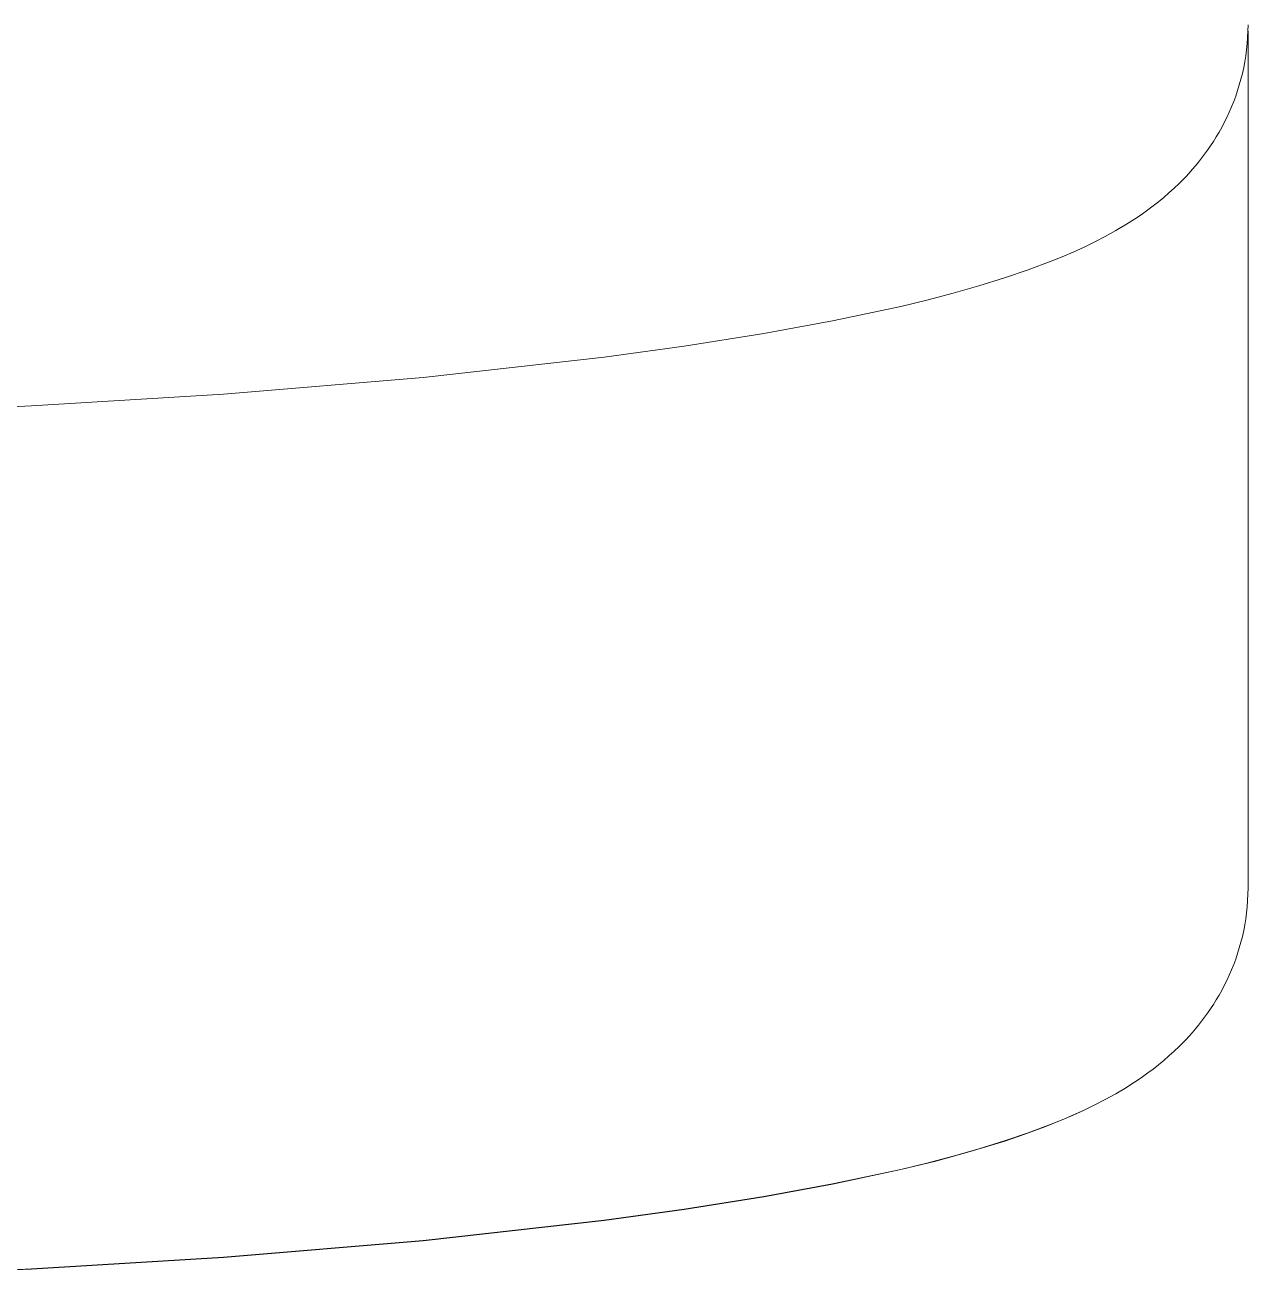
# Model space of a CAD drawing. Header units: millimetres. Extents: x -779 to 3049, y 55 to 2500.
# Drawn here: x -461.69 to -448.36, y 1983.36 to 1996.98 of the extents above; entities that cross this region are included whole.
import ezdxf

# ---------------------------------------------------------------- set-up
doc = ezdxf.new("R2010")
doc.units = ezdxf.units.MM
doc.layers.add('ZANO_R', color=7, linetype='Continuous', lineweight=0)

msp = doc.modelspace()

# ---------------------------------------------------------------- linework, layer by layer
at = {"layer": 'ZANO_R'}
for p, q in [((-448.359, 1996.907), (-448.362, 1996.84)), ((-448.358, 1996.976), (-448.359, 1996.907)), ((-448.358, 1988.858), (-448.358, 1996.907)), ((-448.367, 1996.773), (-448.374, 1996.706)), ((-448.362, 1996.84), (-448.367, 1996.773)), ((-448.383, 1996.64), (-448.393, 1996.575)), ((-448.374, 1996.706), (-448.383, 1996.64)), ((-448.405, 1996.511), (-448.42, 1996.447)), ((-448.393, 1996.575), (-448.405, 1996.511)), ((-448.435, 1996.385), (-448.453, 1996.322)), ((-448.42, 1996.447), (-448.435, 1996.385)), ((-448.472, 1996.261), (-448.492, 1996.201)), ((-448.453, 1996.322), (-448.472, 1996.261)), ((-448.514, 1996.141), (-448.538, 1996.083)), ((-448.492, 1996.201), (-448.514, 1996.141)), ((-448.589, 1995.968), (-448.617, 1995.913)), ((-448.563, 1996.025), (-448.589, 1995.968)), ((-448.538, 1996.083), (-448.563, 1996.025)), ((-448.645, 1995.859), (-448.674, 1995.807)), ((-448.617, 1995.913), (-448.645, 1995.859)), ((-448.735, 1995.707), (-448.766, 1995.659)), ((-448.704, 1995.756), (-448.735, 1995.707)), ((-448.674, 1995.807), (-448.704, 1995.756)), ((-448.831, 1995.567), (-448.864, 1995.523)), ((-448.798, 1995.612), (-448.831, 1995.567)), ((-448.766, 1995.659), (-448.798, 1995.612)), ((-448.932, 1995.439), (-448.966, 1995.399)), ((-448.898, 1995.481), (-448.932, 1995.439)), ((-448.864, 1995.523), (-448.898, 1995.481)), ((-449.072, 1995.285), (-449.108, 1995.249)), ((-449.037, 1995.322), (-449.072, 1995.285)), ((-449.001, 1995.36), (-449.037, 1995.322)), ((-448.966, 1995.399), (-449.001, 1995.36)), ((-449.22, 1995.145), (-449.277, 1995.096)), ((-449.164, 1995.196), (-449.22, 1995.145)), ((-449.108, 1995.249), (-449.164, 1995.196)), ((-449.391, 1995.003), (-449.449, 1994.96)), ((-449.334, 1995.049), (-449.391, 1995.003)), ((-449.277, 1995.096), (-449.334, 1995.049)), ((-449.566, 1994.878), (-449.624, 1994.84)), ((-449.507, 1994.918), (-449.566, 1994.878)), ((-449.449, 1994.96), (-449.507, 1994.918)), ((-449.799, 1994.734), (-449.914, 1994.67)), ((-449.682, 1994.803), (-449.799, 1994.734)), ((-449.624, 1994.84), (-449.682, 1994.803)), ((-450.029, 1994.611), (-450.145, 1994.555)), ((-449.914, 1994.67), (-450.029, 1994.611)), ((-450.263, 1994.501), (-450.382, 1994.449)), ((-450.145, 1994.555), (-450.263, 1994.501)), ((-450.504, 1994.4), (-450.753, 1994.306)), ((-450.382, 1994.449), (-450.504, 1994.4)), ((-451.011, 1994.219), (-451.291, 1994.133)), ((-450.753, 1994.306), (-451.011, 1994.219)), ((-451.573, 1994.052), (-451.857, 1993.978)), ((-451.291, 1994.133), (-451.573, 1994.052)), ((-452.143, 1993.909), (-452.886, 1993.75)), ((-451.857, 1993.978), (-452.143, 1993.909)), ((-452.886, 1993.75), (-453.634, 1993.612)), ((-453.634, 1993.612), (-454.503, 1993.474)), ((-454.503, 1993.474), (-455.375, 1993.354)), ((-455.375, 1993.354), (-457.347, 1993.133)), ((-457.347, 1993.133), (-459.522, 1992.952)), ((-461.616, 1992.825), (-462.777, 1992.771)), ((-459.522, 1992.952), (-461.616, 1992.825)), ((-448.358, 1988.858), (-448.358, 1988.854)), ((-448.358, 1988.854), (-448.358, 1987.57)), ((-448.358, 1987.57), (-448.359, 1987.501)), ((-448.362, 1987.434), (-448.367, 1987.366)), ((-448.359, 1987.501), (-448.362, 1987.434)), ((-448.374, 1987.3), (-448.383, 1987.234)), ((-448.367, 1987.366), (-448.374, 1987.3)), ((-448.405, 1987.105), (-448.42, 1987.041)), ((-448.393, 1987.169), (-448.405, 1987.105)), ((-448.383, 1987.234), (-448.393, 1987.169)), ((-448.435, 1986.978), (-448.453, 1986.916)), ((-448.42, 1987.041), (-448.435, 1986.978)), ((-448.472, 1986.855), (-448.492, 1986.795)), ((-448.453, 1986.916), (-448.472, 1986.855)), ((-448.514, 1986.735), (-448.538, 1986.677)), ((-448.492, 1986.795), (-448.514, 1986.735)), ((-448.589, 1986.562), (-448.617, 1986.506)), ((-448.563, 1986.619), (-448.589, 1986.562)), ((-448.538, 1986.677), (-448.563, 1986.619)), ((-448.645, 1986.453), (-448.674, 1986.4)), ((-448.617, 1986.506), (-448.645, 1986.453)), ((-448.735, 1986.3), (-448.766, 1986.253)), ((-448.704, 1986.35), (-448.735, 1986.3)), ((-448.674, 1986.4), (-448.704, 1986.35)), ((-448.831, 1986.161), (-448.864, 1986.117)), ((-448.798, 1986.206), (-448.831, 1986.161)), ((-448.766, 1986.253), (-448.798, 1986.206)), ((-448.932, 1986.033), (-448.966, 1985.993)), ((-448.898, 1986.074), (-448.932, 1986.033)), ((-448.864, 1986.117), (-448.898, 1986.074)), ((-449.072, 1985.879), (-449.108, 1985.843)), ((-449.037, 1985.916), (-449.072, 1985.879)), ((-449.001, 1985.954), (-449.037, 1985.916)), ((-448.966, 1985.993), (-449.001, 1985.954)), ((-449.164, 1985.79), (-449.22, 1985.739)), ((-449.108, 1985.843), (-449.164, 1985.79)), ((-449.334, 1985.643), (-449.391, 1985.597)), ((-449.277, 1985.69), (-449.334, 1985.643)), ((-449.22, 1985.739), (-449.277, 1985.69)), ((-449.566, 1985.472), (-449.624, 1985.434)), ((-449.507, 1985.512), (-449.566, 1985.472)), ((-449.449, 1985.554), (-449.507, 1985.512)), ((-449.391, 1985.597), (-449.449, 1985.554)), ((-449.682, 1985.397), (-449.799, 1985.328)), ((-449.624, 1985.434), (-449.682, 1985.397)), ((-450.029, 1985.205), (-450.145, 1985.149)), ((-449.914, 1985.264), (-450.029, 1985.205)), ((-449.799, 1985.328), (-449.914, 1985.264)), ((-450.263, 1985.095), (-450.382, 1985.043)), ((-450.144, 1985.148), (-450.357, 1985.053)), ((-450.145, 1985.149), (-450.263, 1985.095)), ((-450.572, 1984.966), (-450.79, 1984.885)), ((-450.504, 1984.994), (-450.753, 1984.9)), ((-450.357, 1985.053), (-450.572, 1984.966)), ((-450.382, 1985.043), (-450.504, 1984.994)), ((-451.01, 1984.811), (-451.385, 1984.697)), ((-451.011, 1984.813), (-451.291, 1984.726)), ((-450.753, 1984.9), (-451.011, 1984.813)), ((-450.79, 1984.885), (-451.01, 1984.811)), ((-451.385, 1984.697), (-451.762, 1984.594)), ((-451.291, 1984.726), (-451.573, 1984.646)), ((-451.857, 1984.572), (-452.143, 1984.503)), ((-451.762, 1984.594), (-452.142, 1984.501)), ((-451.573, 1984.646), (-451.857, 1984.572)), ((-452.143, 1984.503), (-452.886, 1984.344)), ((-452.142, 1984.501), (-452.886, 1984.342)), ((-452.886, 1984.344), (-453.634, 1984.206)), ((-452.886, 1984.342), (-453.634, 1984.204)), ((-453.634, 1984.206), (-454.503, 1984.068)), ((-453.634, 1984.204), (-454.503, 1984.066)), ((-454.503, 1984.068), (-455.375, 1983.948)), ((-454.503, 1984.066), (-455.375, 1983.946)), ((-455.375, 1983.948), (-457.347, 1983.727)), ((-455.375, 1983.946), (-457.347, 1983.725)), ((-457.347, 1983.727), (-459.522, 1983.546)), ((-457.347, 1983.725), (-459.522, 1983.544)), ((-459.522, 1983.546), (-461.616, 1983.419)), ((-459.522, 1983.544), (-461.616, 1983.416)), ((-461.616, 1983.419), (-462.777, 1983.365)), ((-461.616, 1983.416), (-462.777, 1983.363))]:
    msp.add_line(p, q, dxfattribs=at)

doc.saveas('drawing.dxf')
